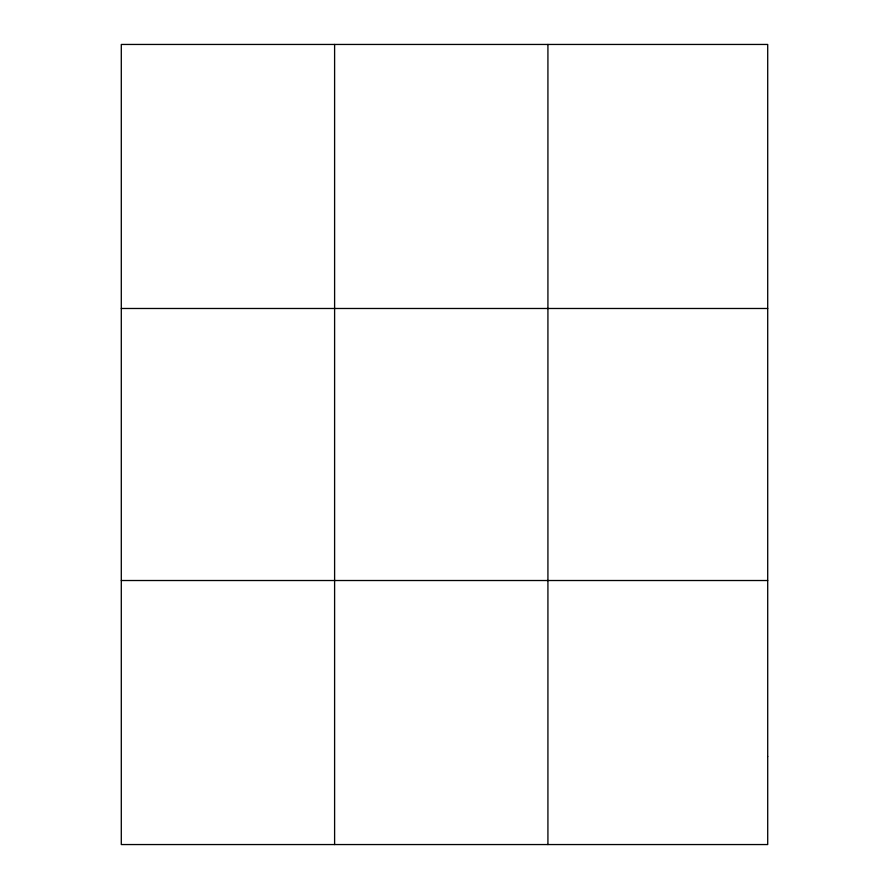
<?xml version="1.0" encoding="UTF-8"?>
<svg xmlns="http://www.w3.org/2000/svg" width="889" height="889" viewBox="0 0 889 889"><rect width="100%" height="100%" fill="white"/><g stroke="black" fill="none" stroke-linecap="round" stroke-linejoin="round"><path stroke-width="1.33" d="M334.608 44.45L334.608 844.55M547.924 44.45L547.924 844.55M121.293 308.483L767.707 308.483M121.293 580.517L767.707 580.517M767.707 756.539L767.707 844.55L121.293 844.55L121.293 44.45L767.707 44.45L767.707 756.539"/></g></svg>
